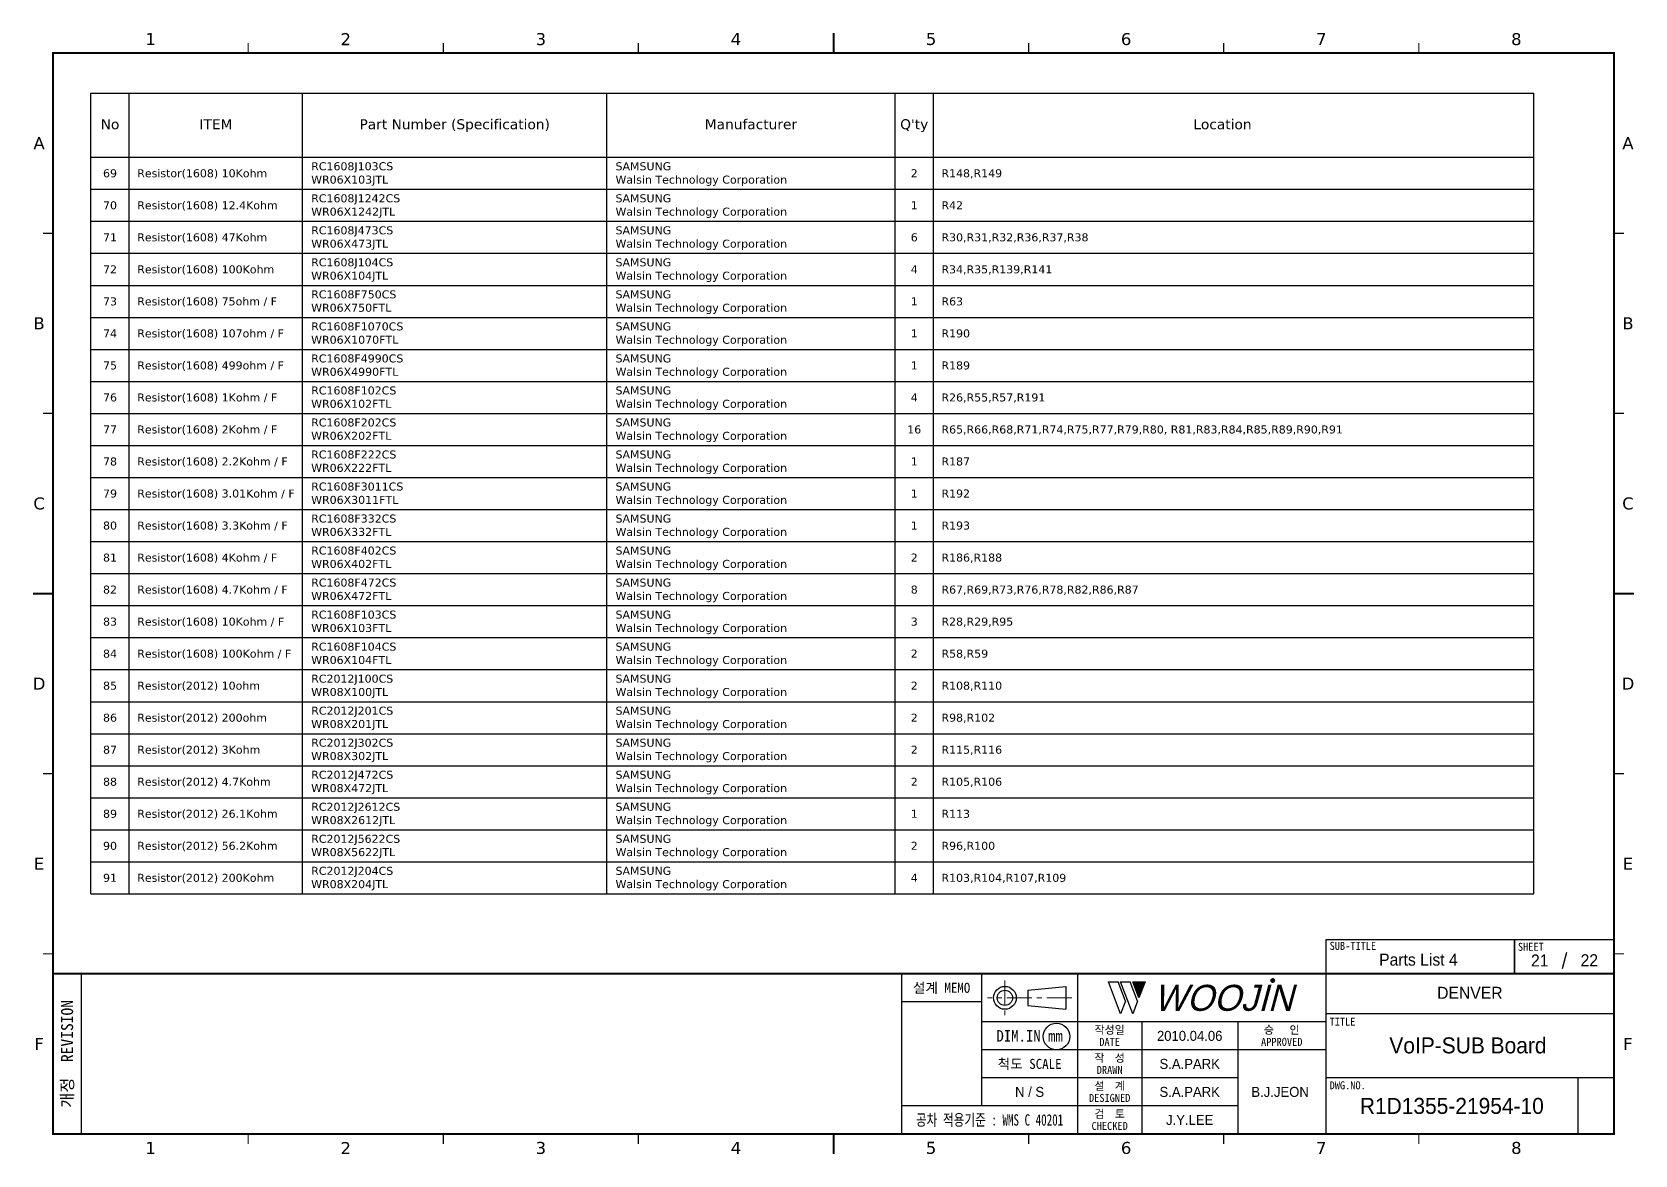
# Model space of a CAD drawing. Extents: x -695 to 953, y -753 to 181.
# Drawn here: x 24.3 to 424.8, y -753.5 to -473 of the extents above; entities that cross this region are included whole.
import ezdxf
from ezdxf.enums import TextEntityAlignment as Align

# ---------------------------------------------------------------- set-up
doc = ezdxf.new("R2010")
doc.units = 0
doc.header["$LTSCALE"] = 5
doc.header["$MEASUREMENT"] = 0
doc.linetypes.add('CENTER', pattern=[2, 1.25, -0.25, 0.25, -0.25])
doc.layers.get('0').update_dxf_attribs({"linetype": 'CONTINUOUS', "lineweight": 25})
doc.layers.add('2', color=2, linetype='CENTER', lineweight=13)
doc.layers.add('4', color=4, linetype='CONTINUOUS', lineweight=18)
for name, color, linetype in [('SHEET', 3, 'CONTINUOUS'), ('문자', 4, 'CONTINUOUS'), ('테두리', 3, 'CONTINUOUS')]:
    doc.layers.add(name, color=color, linetype=linetype)
doc.styles.add('MARK', font='ARLRDBD.TTF')
doc.styles.get("Standard").update_dxf_attribs({"font": 'verdana.ttf'})
doc.styles.add('굴림', font='')
doc.styles.add('굴림체', font='')
doc.styles.get('굴림').set_extended_font_data('Gulim')
doc.styles.get('굴림체').set_extended_font_data('GulimChe')

# ---------------------------------------------------------------- blocks, each defined once
blk = doc.blocks.new('B')
at = {"layer": '문자'}
blk.add_hatch(color=256, dxfattribs=at).paths.add_polyline_path([(13.79, 10), (15.31, 6), (16.84, 10)])
at = {"color": 4, "const_width": 0.6}
blk.add_lwpolyline([(48.46, 10.32, 1), (49.06, 10.32, 1)], format="xyb", close=True, dxfattribs=at)
at = {"layer": '문자'}
for p, q in [((10.73, 2), (7.68, 10)), ((7.68, 10), (10.09, 10)), ((11.94, 5.16), (10.09, 10)), ((10.73, 10), (13.15, 10)), ((13.79, 2), (10.73, 10)), ((14.99, 5.16), (13.15, 10)), ((13.79, 10), (16.84, 10)), ((15.31, 6), (13.79, 10)), ((16.84, 10), (15.31, 6)), ((11.94, 5.16), (10.73, 2)), ((14.99, 5.16), (13.79, 2))]:
    blk.add_line(p, q, dxfattribs=at)
at = {"layer": '문자', "style": 'MARK', "oblique": 15}
blk.add_text('WOOJIN', height=6.5, dxfattribs=at).set_placement((36.4, 6), align=Align.MIDDLE_CENTER)
blk = doc.blocks.new('C')
blk.add_line((15, 285), (15, 285))
at = {"layer": '2'}
for p, q in [((252.83, 53.35), (252.83, 44.65)), ((269.53, 49), (248.48, 49))]:
    blk.add_line(p, q, dxfattribs=at)
at = {"layer": 'SHEET'}
for p, q in [((393.14, 60.3), (392.07, 56.28)), ((22, 55), (22, 15)), ((227, 55), (227, 15)), ((247, 55), (247, 22)), ((271, 55), (271, 15)), ((271, 55), (271, 15)), ((333, 55), (333, 15)), ((247, 48), (227, 48)), ((405, 45), (333, 45)), ((333, 43), (247, 43)), ((287, 43), (287, 15)), ((311, 43), (311, 15)), ((333, 36), (247, 36)), ((311, 29), (247, 29)), ((405, 29), (333, 29)), ((396, 29), (396, 15)), ((311, 22), (227, 22))]:
    blk.add_line(p, q, dxfattribs=at)
at = {"layer": 'SHEET', "color": 4}
for p, q in [((258.53, 50.9), (268.03, 51.85)), ((258.53, 50.9), (258.53, 47.1)), ((268.03, 51.85), (268.03, 46.15)), ((258.53, 47.1), (268.03, 46.15))]:
    blk.add_line(p, q, dxfattribs=at)
at = {"layer": 'SHEET'}
for points in [[(333, 55), (380.19, 55), (380.19, 63.49), (333, 63.49)], [(380.19, 55), (405, 55), (405, 63.49), (380.19, 63.49)]]:
    blk.add_lwpolyline(points, close=True, dxfattribs=at)
at = {"layer": 'SHEET', "color": 4}
for radius in [2.85, 1.9]:
    blk.add_circle((252.83, 49), radius, dxfattribs=at)
at = {"layer": 'SHEET'}
blk.add_circle((265.7, 39.32), 3.32, dxfattribs=at)
at = {"layer": '테두리'}
blk.add_line((405, 285), (405, 15), dxfattribs=at)
for points, const_width in [([(210, 290), (210, 285)], 0.5), ([(15, 285), (15, 15), (405, 15), (405, 285), (15, 285)], 0.5), ([(63.75, 287.5), (63.75, 285)], 0.3), ([(112.5, 287.5), (112.5, 285)], 0.3), ([(161.25, 287.5), (161.25, 285)], 0.3), ([(258.75, 287.5), (258.75, 285)], 0.3), ([(307.5, 287.5), (307.5, 285)], 0.3), ([(356.25, 287.5), (356.25, 285)], 0.3), ([(12.5, 240), (15, 240)], 0.3), ([(407.5, 240), (405, 240)], 0.3), ([(12.5, 195), (15, 195)], 0.3), ([(407.5, 195), (405, 195)], 0.3), ([(10, 150), (15, 150)], 0.5), ([(410, 150), (405, 150)], 0.5), ([(12.5, 105), (15, 105)], 0.3), ([(407.5, 105), (405, 105)], 0.3), ([(12.5, 60), (15, 60)], 0.3), ([(407.5, 60), (405, 60)], 0.3), ([(15, 55), (405, 55)], 0.5), ([(63.75, 12.5), (63.75, 15)], 0.3), ([(112.5, 12.5), (112.5, 15)], 0.3), ([(161.25, 12.5), (161.25, 15)], 0.3), ([(210, 10), (210, 15)], 0.5), ([(258.75, 12.5), (258.75, 15)], 0.3), ([(307.5, 12.5), (307.5, 15)], 0.3), ([(356.25, 12.5), (356.25, 15)], 0.3)]:
    blk.add_lwpolyline(points, dxfattribs=dict(at, const_width=const_width))
blk.add_blockref('B', (271, 43))
at = {"layer": '문자'}
for s, p in [('1', (39.38, 288.5)), ('2', (88.12, 288.5)), ('3', (136.88, 288.5)), ('4', (185.62, 288.5)), ('5', (234.38, 288.5)), ('6', (283.12, 288.5)), ('7', (331.88, 288.5)), ('8', (380.62, 288.5)), ('A', (11.5, 262.5)), ('A', (408.5, 262.5)), ('B', (11.5, 217.5)), ('B', (408.5, 217.5)), ('C', (11.5, 172.5)), ('C', (408.5, 172.5)), ('D', (11.5, 127.5)), ('D', (408.5, 127.5)), ('E', (11.5, 82.5)), ('E', (408.5, 82.5)), ('F', (11.5, 37.5)), ('F', (408.5, 37.5)), ('1', (39.38, 11.5)), ('2', (88.12, 11.5)), ('3', (136.88, 11.5)), ('4', (185.62, 11.5)), ('5', (234.38, 11.5)), ('6', (283.12, 11.5)), ('7', (331.88, 11.5)), ('8', (380.62, 11.5))]:
    blk.add_text(s, height=3, dxfattribs=at).set_placement(p, align=Align.MIDDLE)
at = {"layer": '문자', "style": '굴림체'}
for s, height, p in [('SUB-TITLE', 2, (339.77, 61.98)), ('SHEET', 2, (384.24, 61.74)), ('설계 MEMO', 2.5, (237, 51.5)), ('DIM.IN mm', 2.85, (259, 39.5)), ('작성일', 2, (279, 41)), ('승   인', 2, (322, 41)), ('DATE', 2, (279, 38)), ('APPROVED', 2, (322, 38)), ('척도 SCALE', 2.5, (259, 32.5)), ('작  성', 2, (279, 34)), ('설  계', 2, (279, 27)), ('DRAWN', 2, (279, 31)), ('DESIGNED', 2, (279, 24)), ('검  토', 2, (279, 20)), ('CHECKED', 2, (279, 17))]:
    blk.add_text(s, height=height, dxfattribs=at).set_placement(p, align=Align.MIDDLE_CENTER)
blk.add_text('개정  REVISION', height=3, rotation=90, dxfattribs=at).set_placement((18.5, 35), align=Align.MIDDLE_CENTER)
for s, p in [('TITLE', (333.95, 42.05)), ('DWG.NO.', (333.95, 26.15))]:
    blk.add_text(s, height=2, dxfattribs=at).set_placement(p)
at = {"layer": '문자', "style": '굴림체', "width": 0.75}
blk.add_text('공차 적용기준 : WMS C 40201', height=2.85, dxfattribs=at).set_placement((249, 18.5), align=Align.MIDDLE_CENTER)

msp = doc.modelspace()

# ---------------------------------------------------------------- linework, layer by layer
for p, q in [((39, -488.27), (399.54, -488.27)), ((39, -688.27), (39, -488.27)), ((48.6, -688.27), (48.6, -488.27)), ((91.89, -688.27), (91.89, -488.27)), ((167.94, -688.27), (167.94, -488.27)), ((239.94, -688.27), (239.94, -488.27)), ((249.54, -688.27), (249.54, -488.27)), ((399.54, -688.27), (399.54, -488.27)), ((39, -504.27), (399.54, -504.27)), ((39, -512.27), (399.54, -512.27)), ((39, -520.27), (399.54, -520.27)), ((39, -528.27), (399.54, -528.27)), ((39, -536.27), (399.54, -536.27)), ((39, -544.27), (399.54, -544.27)), ((39, -552.27), (399.54, -552.27)), ((39, -560.27), (399.54, -560.27)), ((39, -568.27), (399.54, -568.27)), ((39, -576.27), (399.54, -576.27)), ((39, -584.27), (399.54, -584.27)), ((39, -592.27), (399.54, -592.27)), ((39, -600.27), (399.54, -600.27)), ((39, -608.27), (399.54, -608.27)), ((39, -616.27), (399.54, -616.27)), ((39, -624.27), (399.54, -624.27)), ((39, -632.27), (399.54, -632.27)), ((39, -640.27), (399.54, -640.27)), ((39, -648.27), (399.54, -648.27)), ((39, -656.27), (399.54, -656.27)), ((39, -664.27), (399.54, -664.27)), ((39, -672.27), (399.54, -672.27)), ((39, -680.27), (399.54, -680.27)), ((39, -688.27), (399.54, -688.27))]:
    msp.add_line(p, q)

# ---------------------------------------------------------------- block references
msp.add_blockref('C', (14.57, -763.25))

# ---------------------------------------------------------------- texts
for s, height, p in [('No', 2.5, (43.8, -497.27)), ('ITEM', 2.5, (70.25, -497.27)), ('Part Number^J(Specification)', 2.5, (129.92, -497.27)), ('Manufacturer', 2.5, (203.94, -497.27)), ("Q'ty", 2.5, (244.74, -497.27)), ('Location', 2.5, (321.75, -497.27)), ('69', 2, (43.8, -509.27)), ('2', 2, (244.74, -509.27)), ('70', 2, (43.8, -517.27)), ('1', 2, (244.74, -517.27)), ('71', 2, (43.8, -525.27)), ('6', 2, (244.74, -525.27)), ('72', 2, (43.8, -533.27)), ('4', 2, (244.74, -533.27)), ('73', 2, (43.8, -541.27)), ('1', 2, (244.74, -541.27)), ('74', 2, (43.8, -549.27)), ('1', 2, (244.74, -549.27)), ('75', 2, (43.8, -557.27)), ('1', 2, (244.74, -557.27)), ('76', 2, (43.8, -565.27)), ('4', 2, (244.74, -565.27)), ('77', 2, (43.8, -573.27)), ('16', 2, (244.74, -573.27)), ('78', 2, (43.8, -581.27)), ('1', 2, (244.74, -581.27)), ('79', 2, (43.8, -589.27)), ('1', 2, (244.74, -589.27)), ('80', 2, (43.8, -597.27)), ('1', 2, (244.74, -597.27)), ('81', 2, (43.8, -605.27)), ('2', 2, (244.74, -605.27)), ('82', 2, (43.8, -613.27)), ('8', 2, (244.74, -613.27)), ('83', 2, (43.8, -621.27)), ('3', 2, (244.74, -621.27)), ('84', 2, (43.8, -629.27)), ('2', 2, (244.74, -629.27)), ('85', 2, (43.8, -637.27)), ('2', 2, (244.74, -637.27)), ('86', 2, (43.8, -645.27)), ('2', 2, (244.74, -645.27)), ('87', 2, (43.8, -653.27)), ('2', 2, (244.74, -653.27)), ('88', 2, (43.8, -661.27)), ('2', 2, (244.74, -661.27)), ('89', 2, (43.8, -669.27)), ('1', 2, (244.74, -669.27)), ('90', 2, (43.8, -677.27)), ('2', 2, (244.74, -677.27)), ('91', 2, (43.8, -685.27)), ('4', 2, (244.74, -685.27))]:
    msp.add_text(s, height=height).set_placement(p, align=Align.CENTER)
for s, p in [('Resistor(1608) 10Kohm', (50.6, -509.27)), ('R148,R149', (251.54, -509.27)), ('Resistor(1608) 12.4Kohm', (50.6, -517.27)), ('R42', (251.54, -517.27)), ('Resistor(1608) 47Kohm', (50.6, -525.27)), ('R30,R31,R32,R36,R37,R38', (251.54, -525.27)), ('Resistor(1608) 100Kohm', (50.6, -533.27)), ('R34,R35,R139,R141', (251.54, -533.27)), ('Resistor(1608) 75ohm / F', (50.6, -541.27)), ('R63', (251.54, -541.27)), ('Resistor(1608) 107ohm / F', (50.6, -549.27)), ('R190', (251.54, -549.27)), ('Resistor(1608) 499ohm / F', (50.6, -557.27)), ('R189', (251.54, -557.27)), ('Resistor(1608) 1Kohm / F', (50.6, -565.27)), ('R26,R55,R57,R191', (251.54, -565.27)), ('Resistor(1608) 2Kohm / F', (50.6, -573.27)), ('R65,R66,R68,R71,R74,R75,R77,R79,R80,^JR81,R83,R84,R85,R89,R90,R91', (251.54, -573.27)), ('Resistor(1608) 2.2Kohm / F', (50.6, -581.27)), ('R187', (251.54, -581.27)), ('Resistor(1608) 3.01Kohm / F', (50.6, -589.27)), ('R192', (251.54, -589.27)), ('Resistor(1608) 3.3Kohm / F', (50.6, -597.27)), ('R193', (251.54, -597.27)), ('Resistor(1608) 4Kohm / F', (50.6, -605.27)), ('R186,R188', (251.54, -605.27)), ('Resistor(1608) 4.7Kohm / F', (50.6, -613.27)), ('R67,R69,R73,R76,R78,R82,R86,R87', (251.54, -613.27)), ('Resistor(1608) 10Kohm / F', (50.6, -621.27)), ('R28,R29,R95', (251.54, -621.27)), ('Resistor(1608) 100Kohm / F', (50.6, -629.27)), ('R58,R59', (251.54, -629.27)), ('Resistor(2012) 10ohm', (50.6, -637.27)), ('R108,R110', (251.54, -637.27)), ('Resistor(2012) 200ohm', (50.6, -645.27)), ('R98,R102', (251.54, -645.27)), ('Resistor(2012) 3Kohm', (50.6, -653.27)), ('R115,R116', (251.54, -653.27)), ('Resistor(2012) 4.7Kohm', (50.6, -661.27)), ('R105,R106', (251.54, -661.27)), ('Resistor(2012) 26.1Kohm', (50.6, -669.27)), ('R113', (251.54, -669.27)), ('Resistor(2012) 56.2Kohm', (50.6, -677.27)), ('R96,R100', (251.54, -677.27)), ('Resistor(2012) 200Kohm', (50.6, -685.27)), ('R103,R104,R107,R109', (251.54, -685.27))]:
    msp.add_text(s, height=2).set_placement(p)
at = {"color": 4, "style": '굴림'}
for s, p in [('2010.04.06', (313.57, -723.75)), ('S.A.PARK', (313.57, -730.75)), ('S.A.PARK', (313.57, -737.75)), ('B.J.JEON', (336.16, -737.75)), ('J.Y.LEE', (313.57, -744.75))]:
    msp.add_text(s, height=2.5, dxfattribs=at).set_placement(p, align=Align.MIDDLE_CENTER)
at = {"char_height": 2, "attachment_point": 1}
for s, insert, width in [('RC1608J103CS^JWR06X103JTL', (94.06, -505.52), 43.5299), ('SAMSUNG^JWalsin Technology Corporation', (170.11, -505.52), 59.4856), ('RC1608J1242CS^JWR06X1242JTL', (94.06, -513.52), 47.0275), ('SAMSUNG^JWalsin Technology Corporation', (170.11, -513.52), 59.4856), ('RC1608J473CS^JWR06X473JTL', (94.06, -521.52), 43.5299), ('SAMSUNG^JWalsin Technology Corporation', (170.11, -521.52), 59.4856), ('RC1608J104CS^JWR06X104JTL', (94.06, -529.52), 43.5299), ('SAMSUNG^JWalsin Technology Corporation', (170.11, -529.52), 59.4856), ('RC1608F750CS^JWR06X750FTL', (94.06, -537.52), 44.1907), ('SAMSUNG^JWalsin Technology Corporation', (170.11, -537.52), 59.4856), ('RC1608F1070CS^JWR06X1070FTL', (94.06, -545.52), 47.6884), ('SAMSUNG^JWalsin Technology Corporation', (170.11, -545.52), 59.4856), ('RC1608F4990CS^JWR06X4990FTL', (94.06, -553.52), 47.6884), ('SAMSUNG^JWalsin Technology Corporation', (170.11, -553.52), 59.4856), ('RC1608F102CS^JWR06X102FTL', (94.06, -561.52), 44.1907), ('SAMSUNG^JWalsin Technology Corporation', (170.11, -561.52), 59.4856), ('RC1608F202CS^JWR06X202FTL', (94.06, -569.52), 44.1907), ('SAMSUNG^JWalsin Technology Corporation', (170.11, -569.52), 59.4856), ('RC1608F222CS^JWR06X222FTL', (94.06, -577.52), 44.1907), ('SAMSUNG^JWalsin Technology Corporation', (170.11, -577.52), 59.4856), ('RC1608F3011CS^JWR06X3011FTL', (94.06, -585.52), 47.6884), ('SAMSUNG^JWalsin Technology Corporation', (170.11, -585.52), 59.4856), ('RC1608F332CS^JWR06X332FTL', (94.06, -593.52), 44.1907), ('SAMSUNG^JWalsin Technology Corporation', (170.11, -593.52), 59.4856), ('RC1608F402CS^JWR06X402FTL', (94.06, -601.52), 44.1907), ('SAMSUNG^JWalsin Technology Corporation', (170.11, -601.52), 59.4856), ('RC1608F472CS^JWR06X472FTL', (94.06, -609.52), 44.1907), ('SAMSUNG^JWalsin Technology Corporation', (170.11, -609.52), 59.4856), ('RC1608F103CS^JWR06X103FTL', (94.06, -617.52), 44.1907), ('SAMSUNG^JWalsin Technology Corporation', (170.11, -617.52), 59.4856), ('RC1608F104CS^JWR06X104FTL', (94.06, -625.52), 44.1907), ('SAMSUNG^JWalsin Technology Corporation', (170.11, -625.52), 59.4856), ('RC2012J100CS^JWR08X100JTL', (94.06, -633.52), 43.5299), ('SAMSUNG^JWalsin Technology Corporation', (170.11, -633.52), 59.4856), ('RC2012J201CS^JWR08X201JTL', (94.06, -641.52), 43.5299), ('SAMSUNG^JWalsin Technology Corporation', (170.11, -641.52), 59.4856), ('RC2012J302CS^JWR08X302JTL', (94.06, -649.52), 43.5299), ('SAMSUNG^JWalsin Technology Corporation', (170.11, -649.52), 59.4856), ('RC2012J472CS^JWR08X472JTL', (94.06, -657.52), 43.5299), ('SAMSUNG^JWalsin Technology Corporation', (170.11, -657.52), 59.4856), ('RC2012J2612CS^JWR08X2612JTL', (94.06, -665.52), 47.0275), ('SAMSUNG^JWalsin Technology Corporation', (170.11, -665.52), 59.4856), ('RC2012J5622CS^JWR08X5622JTL', (94.06, -673.52), 47.0275), ('SAMSUNG^JWalsin Technology Corporation', (170.11, -673.52), 59.4856), ('RC2012J204CS^JWR08X204JTL', (94.06, -681.52), 43.5299), ('SAMSUNG^JWalsin Technology Corporation', (170.11, -681.52), 59.4856)]:
    msp.add_mtext(s, dxfattribs=dict(at, insert=insert, width=width))
at = {"layer": '4', "style": '굴림'}
for s, p in [('Parts List 4', (370.72, -704.71)), ('21', (401.03, -704.92)), ('22', (413.42, -704.86)), ('DENVER', (383.57, -713))]:
    msp.add_text(s, height=3, dxfattribs=at).set_placement(p, align=Align.MIDDLE_CENTER)
at = {"layer": '문자', "style": '굴림'}
for s, height, p in [('VoIP-SUB Board', 4, (383.09, -726.13)), ('N / S', 2.5, (273.57, -737.75)), ('R1D1355-21954-10', 4, (379.07, -741.25))]:
    msp.add_text(s, height=height, dxfattribs=at).set_placement(p, align=Align.MIDDLE_CENTER)

doc.saveas('drawing.dxf')
